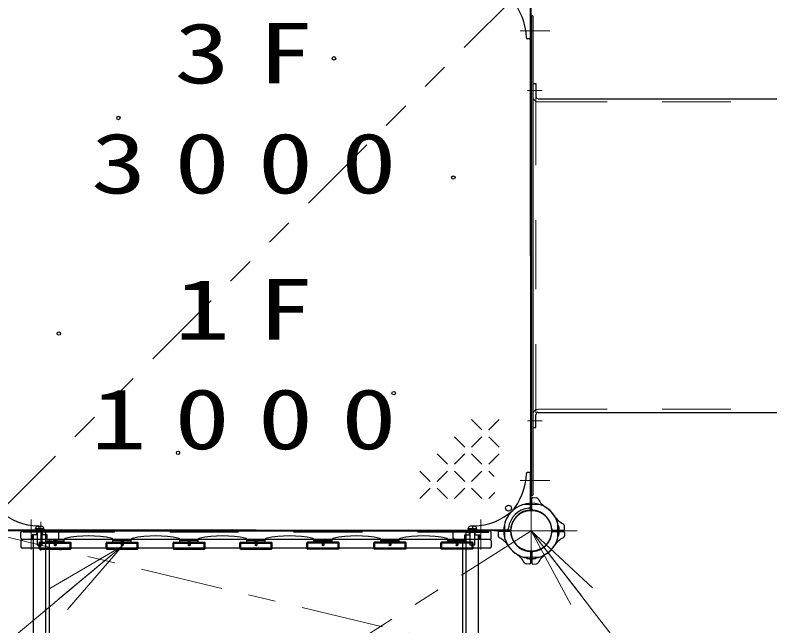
# Model space of a CAD drawing. Units: millimetres on the paper. Extents: x -385 to 0, y -594 to 267.
# Drawn here: x -236.21 to -208.78, y 119.88 to 142.07 of the extents above; entities that cross this region are included whole.
import ezdxf

# ---------------------------------------------------------------- set-up
doc = ezdxf.new("R2010")
doc.units = ezdxf.units.MM
for name, pattern in [('USER1', [4.5, 2.5, -2]), ('USER2', [6, 3, -1, 1, -1]), ('USER3', [8, 3, -1, 1, -1, 1, -1])]:
    doc.linetypes.add(name, pattern=pattern)
doc.layers.add('1_60', color=2, linetype='Continuous', lineweight=25)
doc.styles.add('ＭＳ ゴシック', font='')
doc.styles.get('ＭＳ ゴシック').set_extended_font_data('MS Gothic')

msp = doc.modelspace()

# ---------------------------------------------------------------- linework, layer by layer
at = {"layer": '1_60', "color": 7, "linetype": 'USER2', "lineweight": 13}
for p, q in [((-217.454, 141.671), (-217.454, 165)), ((-217.861, 141.502), (-216.775, 141.502)), ((-217.861, 125.169), (-216.775, 125.169)), ((-217.123, 124.294), (-217.786, 124.294)), ((-217.454, 124.085), (-217.454, 122.585)), ((-217.454, 122.585), (-217.454, 124.085)), ((-217.454, 124.085), (-217.454, 122.585)), ((-235.621, 123.742), (-235.621, 122.656)), ((-235.621, 123.742), (-235.621, 122.656)), ((-219.287, 123.742), (-219.287, 122.656)), ((-219.287, 123.742), (-219.287, 122.656)), ((-218.412, 123.004), (-218.412, 123.667)), ((-218.412, 123.004), (-218.412, 123.667)), ((-216.496, 123.004), (-216.496, 123.667)), ((-216.496, 123.004), (-216.496, 123.667)), ((-217.455, 123.335), (-277.078, 85.492)), ((-215.79, 123.335), (-239.119, 123.335)), ((-237.454, 123.335), (-98.665, 90.129)), ((-218.205, 123.335), (-216.704, 123.335)), ((-216.704, 123.335), (-218.204, 123.335)), ((-216.704, 123.335), (-218.204, 123.335)), ((-234.754, 123.03), (-234.754, 122.782)), ((-232.321, 123.03), (-232.321, 122.782)), ((-229.888, 123.03), (-229.888, 122.782)), ((-227.454, 123.03), (-227.454, 122.782)), ((-225.021, 123.03), (-225.021, 122.782)), ((-222.588, 123.03), (-222.588, 122.782)), ((-220.154, 123.03), (-220.154, 122.782)), ((-217.123, 122.377), (-217.786, 122.377))]:
    msp.add_line(p, q, dxfattribs=at)
at = {"layer": '1_60', "color": 190, "linetype": 'USER2', "lineweight": 13}
for p, q in [((-217.454, 123.335), (-217.454, 143.336)), ((-217.062, 139.336), (-217.586, 139.336)), ((-217.062, 127.336), (-217.586, 127.336)), ((-235.621, 123.717), (-235.621, 122.962)), ((-219.287, 123.717), (-219.287, 122.962)), ((-235.271, 122.609), (-235.271, 123.665))]:
    msp.add_line(p, q, dxfattribs=at)
at = {"layer": '1_60', "color": 131, "linetype": 'USER3', "lineweight": 13}
msp.add_line((-236.865, 123.924), (-218.043, 142.746), dxfattribs=at)
at = {"layer": '1_60'}
for p, q in [((-217.479, 142.555), (-217.479, 141.245)), ((-217.515, 141.212), (-217.602, 141.216)), ((-217.515, 125.46), (-217.602, 125.455)), ((-217.479, 124.117), (-217.479, 125.426)), ((-217.429, 124.117), (-217.429, 124.509)), ((-217.395, 124.543), (-217.274, 124.538)), ((-235.33, 123.396), (-235.335, 123.483)), ((-235.33, 123.396), (-235.335, 123.483)), ((-219.578, 123.396), (-219.574, 123.483)), ((-219.578, 123.396), (-219.574, 123.483)), ((-216.247, 123.395), (-216.251, 123.516)), ((-216.247, 123.395), (-216.251, 123.516)), ((-236.673, 123.36), (-235.364, 123.36)), ((-236.673, 123.36), (-235.364, 123.36)), ((-218.235, 123.36), (-219.545, 123.36)), ((-218.235, 123.36), (-219.545, 123.36)), ((-218.661, 123.276), (-218.657, 123.155)), ((-218.661, 123.276), (-218.657, 123.155)), ((-218.235, 123.31), (-218.628, 123.31)), ((-218.235, 123.31), (-218.628, 123.31)), ((-216.673, 123.36), (-216.28, 123.36)), ((-216.673, 123.36), (-216.28, 123.36)), ((-216.673, 123.31), (-216.28, 123.31)), ((-216.673, 123.31), (-216.28, 123.31)), ((-216.247, 123.276), (-216.252, 123.145)), ((-216.247, 123.276), (-216.252, 123.145)), ((-217.479, 122.554), (-217.479, 122.162)), ((-217.429, 122.554), (-217.429, 122.162)), ((-217.514, 122.128), (-217.635, 122.133)), ((-217.395, 122.128), (-217.264, 122.133))]:
    msp.add_line(p, q, dxfattribs=at)
at = {"layer": '1_60', "color": 131}
for p, q in [((-217.479, 133.335), (-217.479, 142.425)), ((-217.479, 133.335), (-217.479, 124.245)), ((-227.454, 123.36), (-236.544, 123.36)), ((-227.454, 123.36), (-218.364, 123.36)), ((-234.821, 122.98), (-234.688, 122.98)), ((-234.821, 122.98), (-234.821, 122.972)), ((-234.821, 122.972), (-234.688, 122.972)), ((-234.788, 122.972), (-234.788, 122.814)), ((-234.721, 122.972), (-234.721, 122.814)), ((-234.688, 122.98), (-234.688, 122.972)), ((-232.254, 122.98), (-232.388, 122.98)), ((-232.388, 122.98), (-232.388, 122.972)), ((-232.254, 122.972), (-232.388, 122.972)), ((-232.354, 122.972), (-232.354, 122.814)), ((-232.288, 122.972), (-232.288, 122.814)), ((-232.254, 122.98), (-232.254, 122.972)), ((-229.821, 122.98), (-229.954, 122.98)), ((-229.954, 122.98), (-229.954, 122.972)), ((-229.821, 122.972), (-229.954, 122.972)), ((-229.921, 122.972), (-229.921, 122.814)), ((-229.854, 122.972), (-229.854, 122.814)), ((-229.821, 122.98), (-229.821, 122.972)), ((-227.388, 122.98), (-227.521, 122.98)), ((-227.521, 122.98), (-227.521, 122.972)), ((-227.388, 122.972), (-227.521, 122.972)), ((-227.488, 122.972), (-227.488, 122.814)), ((-227.421, 122.972), (-227.421, 122.814)), ((-227.388, 122.98), (-227.388, 122.972)), ((-224.954, 122.98), (-225.088, 122.98)), ((-225.088, 122.98), (-225.088, 122.972)), ((-224.954, 122.972), (-225.088, 122.972)), ((-225.054, 122.972), (-225.054, 122.814)), ((-224.988, 122.972), (-224.988, 122.814)), ((-224.954, 122.98), (-224.954, 122.972)), ((-222.521, 122.98), (-222.654, 122.98)), ((-222.654, 122.98), (-222.654, 122.972)), ((-222.521, 122.972), (-222.654, 122.972)), ((-222.621, 122.972), (-222.621, 122.814)), ((-222.554, 122.972), (-222.554, 122.814)), ((-222.521, 122.98), (-222.521, 122.972)), ((-220.087, 122.98), (-220.221, 122.98)), ((-220.221, 122.98), (-220.221, 122.972)), ((-220.087, 122.972), (-220.221, 122.972)), ((-220.187, 122.972), (-220.187, 122.814)), ((-220.121, 122.972), (-220.121, 122.814)), ((-220.087, 122.98), (-220.087, 122.972)), ((-234.779, 122.805), (-234.788, 122.814)), ((-234.779, 122.805), (-234.729, 122.805)), ((-234.729, 122.805), (-234.721, 122.814)), ((-232.346, 122.805), (-232.354, 122.814)), ((-232.296, 122.805), (-232.346, 122.805)), ((-232.296, 122.805), (-232.288, 122.814)), ((-229.913, 122.805), (-229.921, 122.814)), ((-229.863, 122.805), (-229.913, 122.805)), ((-229.863, 122.805), (-229.854, 122.814)), ((-227.479, 122.805), (-227.488, 122.814)), ((-227.429, 122.805), (-227.479, 122.805)), ((-227.429, 122.805), (-227.421, 122.814)), ((-225.046, 122.805), (-225.054, 122.814)), ((-224.996, 122.805), (-225.046, 122.805)), ((-224.996, 122.805), (-224.988, 122.814)), ((-222.613, 122.805), (-222.621, 122.814)), ((-222.563, 122.805), (-222.613, 122.805)), ((-222.563, 122.805), (-222.554, 122.814)), ((-220.179, 122.805), (-220.187, 122.814)), ((-220.129, 122.805), (-220.179, 122.805)), ((-220.129, 122.805), (-220.121, 122.814))]:
    msp.add_line(p, q, dxfattribs=at)
at = {"layer": '1_60', "color": 190}
for p, q in [((-217.454, 142.044), (-217.454, 124.627)), ((-217.401, 142.044), (-217.454, 142.044)), ((-217.401, 142.044), (-217.401, 124.627)), ((-217.401, 139.586), (-217.401, 127.086)), ((-217.401, 139.586), (-217.284, 139.586)), ((-217.284, 139.586), (-217.284, 139.119)), ((-217.201, 139.036), (-206.768, 139.036)), ((-217.284, 127.086), (-217.284, 127.552)), ((-217.201, 127.636), (-206.768, 127.636)), ((-217.401, 127.086), (-217.284, 127.086)), ((-217.454, 124.627), (-217.401, 124.627)), ((-235.996, 123.069), (-235.996, 123.285)), ((-218.962, 123.335), (-235.946, 123.335)), ((-235.913, 123.335), (-218.996, 123.335)), ((-235.913, 123.282), (-235.913, 123.335)), ((-235.088, 123.282), (-235.913, 123.282)), ((-235.398, 123.185), (-235.589, 123.185)), ((-235.589, 123.019), (-235.589, 123.185)), ((-235.398, 123.185), (-235.541, 123.185)), ((-235.541, 80.869), (-235.541, 123.185)), ((-235.414, 123.185), (-235.414, 123.335)), ((-235.039, 123.185), (-235.231, 123.185)), ((-235.088, 123.185), (-235.231, 123.185)), ((-235.214, 123.185), (-235.214, 123.335)), ((-235.088, 122.919), (-235.088, 123.335)), ((-235.088, 80.869), (-235.088, 123.185)), ((-235.039, 123.019), (-235.039, 123.185)), ((-234.621, 123.069), (-234.621, 123.285)), ((-220.287, 123.069), (-220.287, 123.285)), ((-219.869, 123.019), (-219.869, 123.185)), ((-219.869, 123.185), (-219.677, 123.185)), ((-219.821, 122.919), (-219.821, 123.335)), ((-219.821, 123.282), (-218.996, 123.282)), ((-219.821, 80.869), (-219.821, 123.185)), ((-219.821, 123.185), (-219.677, 123.185)), ((-219.694, 123.185), (-219.694, 123.335)), ((-219.511, 123.185), (-219.319, 123.185)), ((-219.511, 123.185), (-219.367, 123.185)), ((-219.494, 123.185), (-219.494, 123.335)), ((-219.367, 80.869), (-219.367, 123.185)), ((-219.319, 123.019), (-219.319, 123.185)), ((-218.996, 123.282), (-218.996, 123.335)), ((-218.912, 123.069), (-218.912, 123.285)), ((-235.996, 122.969), (-235.996, 122.752)), ((-218.962, 123.019), (-235.946, 123.019)), ((-235.088, 122.972), (-234.421, 122.972)), ((-234.964, 81.535), (-234.964, 123.019)), ((-234.421, 122.919), (-234.421, 123.028)), ((-232.654, 122.919), (-232.654, 123.028)), ((-231.988, 122.972), (-232.654, 122.972)), ((-231.988, 122.919), (-231.988, 123.028)), ((-230.221, 122.919), (-230.221, 123.028)), ((-229.554, 122.972), (-230.221, 122.972)), ((-229.554, 122.919), (-229.554, 123.028)), ((-227.788, 122.919), (-227.788, 123.028)), ((-227.121, 122.972), (-227.788, 122.972)), ((-227.121, 122.919), (-227.121, 123.028)), ((-225.354, 122.919), (-225.354, 123.028)), ((-224.688, 122.972), (-225.354, 122.972)), ((-224.688, 122.919), (-224.688, 123.028)), ((-222.921, 122.919), (-222.921, 123.028)), ((-222.254, 122.972), (-222.921, 122.972)), ((-222.254, 122.919), (-222.254, 123.028)), ((-220.487, 122.919), (-220.487, 123.028)), ((-219.821, 122.972), (-220.487, 122.972)), ((-219.944, 81.535), (-219.944, 123.019)), ((-218.912, 122.969), (-218.912, 122.752)), ((-218.962, 122.702), (-235.946, 122.702))]:
    msp.add_line(p, q, dxfattribs=at)
at = {"layer": '1_60', "color": 190, "linetype": 'USER1', "lineweight": 13}
for p, q in [((-217.284, 139.119), (-217.284, 127.552)), ((-217.201, 138.919), (-206.768, 138.919)), ((-217.201, 127.752), (-206.768, 127.752)), ((-235.088, 123.282), (-219.821, 123.282))]:
    msp.add_line(p, q, dxfattribs=at)
at = {"layer": '1_60', "color": 131, "lineweight": 13}
for p, q in [((-219.623, 127.379), (-219.248, 127.004)), ((-218.623, 127.379), (-218.998, 127.004)), ((-220.248, 126.754), (-219.873, 126.379)), ((-219.248, 126.754), (-219.623, 126.379)), ((-218.998, 126.754), (-218.623, 126.379)), ((-220.873, 126.129), (-220.498, 125.754)), ((-219.873, 126.129), (-220.248, 125.754)), ((-219.623, 126.129), (-219.248, 125.754)), ((-218.623, 126.129), (-218.998, 125.754)), ((-221.498, 125.504), (-221.123, 125.129)), ((-220.498, 125.504), (-220.873, 125.129)), ((-220.248, 125.504), (-219.873, 125.129)), ((-219.248, 125.504), (-219.623, 125.129)), ((-218.998, 125.504), (-218.798, 125.304)), ((-221.123, 124.879), (-221.498, 124.504)), ((-220.873, 124.879), (-220.498, 124.504)), ((-219.873, 124.879), (-220.248, 124.504)), ((-219.623, 124.879), (-219.248, 124.504)), ((-218.775, 124.726), (-218.998, 124.504))]:
    msp.add_line(p, q, dxfattribs=at)
at = {"layer": '1_60', "color": 7}
for p, q in [((-235.464, 123.402), (-235.464, 123.419)), ((-235.381, 123.502), (-235.248, 123.502)), ((-235.164, 123.402), (-235.164, 123.419)), ((-219.744, 123.402), (-219.744, 123.419)), ((-219.527, 123.502), (-219.661, 123.502)), ((-219.444, 123.402), (-219.444, 123.419)), ((-216.468, 123.502), (-216.466, 123.502)), ((-235.489, 123.36), (-235.139, 123.36)), ((-235.489, 123.335), (-235.489, 123.36)), ((-235.489, 123.335), (-235.139, 123.335)), ((-235.468, 123.402), (-235.468, 123.36)), ((-235.161, 123.402), (-235.468, 123.402)), ((-235.161, 123.36), (-235.468, 123.36)), ((-235.464, 123.402), (-235.164, 123.402)), ((-235.398, 122.819), (-235.398, 123.402)), ((-235.326, 123.402), (-235.314, 123.36)), ((-235.314, 123.402), (-235.303, 123.36)), ((-235.231, 122.819), (-235.231, 123.402)), ((-235.161, 123.402), (-235.161, 123.36)), ((-235.139, 123.36), (-235.139, 123.335)), ((-219.419, 123.36), (-219.769, 123.36)), ((-219.769, 123.36), (-219.769, 123.335)), ((-219.419, 123.335), (-219.769, 123.335)), ((-219.747, 123.402), (-219.747, 123.36)), ((-219.747, 123.402), (-219.441, 123.402)), ((-219.747, 123.36), (-219.441, 123.36)), ((-219.444, 123.402), (-219.744, 123.402)), ((-219.677, 122.819), (-219.677, 123.402)), ((-219.594, 123.402), (-219.605, 123.36)), ((-219.583, 123.402), (-219.594, 123.36)), ((-219.511, 122.819), (-219.511, 123.402)), ((-219.441, 123.402), (-219.441, 123.36)), ((-219.419, 123.335), (-219.419, 123.36)), ((-216.468, 123.169), (-216.466, 123.169)), ((-235.398, 122.819), (-235.231, 122.819)), ((-219.511, 122.819), (-219.677, 122.819)), ((-217.621, 122.349), (-217.621, 122.347)), ((-217.621, 122.349), (-217.621, 122.347)), ((-217.287, 122.349), (-217.287, 122.347)), ((-217.287, 122.349), (-217.287, 122.347))]:
    msp.add_line(p, q, dxfattribs=at)
at = {"layer": '1_60', "color": 7, "lineweight": 13}
for p, q in [((-216.016, 120.656), (-217.454, 123.335)), ((-217.454, 123.335), (-215.225, 121.267)), ((-217.454, 123.335), (-215.621, 120.961)), ((-217.454, 123.335), (-209.224, 112.681)), ((-232.321, 122.782), (-250.343, 107.72)), ((-234.944, 121.242), (-232.321, 122.782)), ((-232.321, 122.782), (-234.623, 120.858)), ((-232.321, 122.782), (-234.302, 120.474))]:
    msp.add_line(p, q, dxfattribs=at)
at = {"layer": '1_60', "color": 40}
for p, q in [((-235.338, 122.694), (-235.338, 122.894)), ((-235.313, 122.919), (-234.196, 122.919)), ((-235.303, 122.704), (-235.303, 122.884)), ((-235.303, 122.884), (-234.206, 122.884)), ((-234.206, 122.704), (-234.206, 122.884)), ((-234.171, 122.694), (-234.171, 122.894)), ((-232.904, 122.694), (-232.904, 122.894)), ((-232.879, 122.919), (-231.763, 122.919)), ((-232.869, 122.704), (-232.869, 122.884)), ((-232.869, 122.884), (-231.773, 122.884)), ((-231.773, 122.704), (-231.773, 122.884)), ((-231.738, 122.694), (-231.738, 122.894)), ((-230.471, 122.694), (-230.471, 122.894)), ((-230.446, 122.919), (-229.329, 122.919)), ((-230.436, 122.704), (-230.436, 122.884)), ((-230.436, 122.884), (-229.339, 122.884)), ((-229.339, 122.704), (-229.339, 122.884)), ((-229.304, 122.694), (-229.304, 122.894)), ((-228.038, 122.694), (-228.038, 122.894)), ((-228.013, 122.919), (-226.896, 122.919)), ((-228.003, 122.704), (-228.003, 122.884)), ((-228.003, 122.884), (-226.906, 122.884)), ((-226.906, 122.704), (-226.906, 122.884)), ((-226.871, 122.694), (-226.871, 122.894)), ((-225.604, 122.694), (-225.604, 122.894)), ((-224.463, 122.919), (-225.579, 122.919)), ((-224.473, 122.884), (-225.569, 122.884)), ((-225.569, 122.704), (-225.569, 122.884)), ((-224.473, 122.704), (-224.473, 122.884)), ((-224.438, 122.694), (-224.438, 122.894)), ((-223.171, 122.694), (-223.171, 122.894)), ((-222.029, 122.919), (-223.146, 122.919)), ((-222.039, 122.884), (-223.136, 122.884)), ((-223.136, 122.704), (-223.136, 122.884)), ((-222.039, 122.704), (-222.039, 122.884)), ((-222.004, 122.694), (-222.004, 122.894)), ((-220.737, 122.694), (-220.737, 122.894)), ((-219.596, 122.919), (-220.712, 122.919)), ((-219.606, 122.884), (-220.702, 122.884)), ((-220.702, 122.704), (-220.702, 122.884)), ((-219.606, 122.704), (-219.606, 122.884)), ((-219.571, 122.694), (-219.571, 122.894)), ((-235.313, 122.669), (-234.196, 122.669)), ((-235.303, 122.704), (-234.206, 122.704)), ((-232.879, 122.669), (-231.763, 122.669)), ((-232.869, 122.704), (-231.773, 122.704)), ((-230.446, 122.669), (-229.329, 122.669)), ((-230.436, 122.704), (-229.339, 122.704)), ((-228.013, 122.669), (-226.896, 122.669)), ((-228.003, 122.704), (-226.906, 122.704)), ((-224.463, 122.669), (-225.579, 122.669)), ((-224.473, 122.704), (-225.569, 122.704)), ((-222.029, 122.669), (-223.146, 122.669)), ((-222.039, 122.704), (-223.136, 122.704)), ((-219.596, 122.669), (-220.712, 122.669)), ((-219.606, 122.704), (-220.702, 122.704))]:
    msp.add_line(p, q, dxfattribs=at)
at = {"layer": '1_60', "color": 131}
for centre, radius in [((-224.621, 140.502), 0.0625), ((-232.454, 138.335), 0.0625), ((-234.621, 130.502), 0.0625), ((-222.454, 128.335), 0.0625), ((-230.288, 126.168), 0.0625), ((-218.279, 124.16), 0.108)]:
    msp.add_circle(centre, radius, dxfattribs=at)
at = {"layer": '1_60', "color": 7}
for centre, radius in [((-220.287, 136.169), 0.0625), ((-218.279, 124.16), 0.108), ((-217.454, 123.335), 0.743)]:
    msp.add_circle(centre, radius, dxfattribs=at)
at = {"layer": '1_60', "color": 190}
msp.add_circle((-217.454, 123.335), 0.743, dxfattribs=at)
at = {"layer": '1_60'}
for centre, radius, start, end in [((-219.8, 141.208), 2.167, 1.0841, 42.2172), ((-217.6, 141.25), 0.0333, 181.0841, 267), ((-217.513, 141.245), 0.0333, 267, 0), ((-219.8, 125.463), 2.167, 317.7828, 358.9158), ((-217.6, 125.422), 0.0333, 93, 178.9159), ((-217.513, 125.426), 0.0333, 0, 93), ((-217.396, 124.509), 0.0333, 88, 180), ((-217.277, 124.455), 0.0833, 27.4588, 88), ((-217.454, 123.335), 1, 90, 132.2172), ((-217.454, 123.335), 1, 90, 132.2172), ((-217.454, 123.335), 1, 32.7272, 90), ((-217.454, 123.335), 1, 32.7272, 90), ((-216.463, 124.878), 0.833, 207.4588, 237.2728), ((-235.327, 125.681), 2.167, 227.7828, 268.9158), ((-235.327, 125.681), 2.167, 227.7828, 268.9158), ((-219.582, 125.681), 2.167, 271.0842, 312.2172), ((-219.582, 125.681), 2.167, 271.0842, 312.2172), ((-217.454, 123.335), 1, 137.7828, 180), ((-217.454, 123.335), 0.75, 94.2707, 180), ((-217.454, 123.335), 0.75, 90, 175.7293), ((-217.454, 123.335), 0.75, 90, 175.7293), ((-217.513, 124.117), 0.0333, 274.2707, 0), ((-217.454, 123.335), 0.75, 4.2707, 90), ((-217.454, 123.335), 0.75, 4.2707, 90), ((-217.396, 124.117), 0.0333, 180, 265.7293), ((-217.454, 123.335), 0.75, 0, 85.7293), ((-217.454, 123.335), 1, 0, 57.2728), ((-215.912, 124.327), 0.833, 212.7272, 242.5412), ((-215.912, 124.327), 0.833, 212.7272, 242.5412), ((-235.368, 123.481), 0.0333, 3, 88.9159), ((-235.368, 123.481), 0.0333, 3, 88.9159), ((-219.54, 123.481), 0.0333, 91.0841, 177), ((-219.54, 123.481), 0.0333, 91.0841, 177), ((-216.334, 123.513), 0.0833, 2, 62.5412), ((-216.334, 123.513), 0.0833, 2, 62.5412), ((-216.334, 123.513), 0.0833, 2, 62.5412), ((-216.334, 123.513), 0.0833, 2, 62.5412), ((-235.364, 123.394), 0.0333, 270, 3), ((-235.364, 123.394), 0.0333, 270, 3), ((-219.545, 123.394), 0.0333, 177, 270), ((-219.545, 123.394), 0.0333, 177, 270), ((-218.628, 123.277), 0.0333, 90, 182), ((-218.628, 123.277), 0.0333, 90, 182), ((-218.574, 123.158), 0.0833, 182, 242.5412), ((-218.574, 123.158), 0.0833, 182, 242.5412), ((-217.454, 123.335), 1, 180, 237.2728), ((-218.235, 123.394), 0.0333, 270, 355.7293), ((-218.235, 123.394), 0.0333, 270, 355.7293), ((-218.235, 123.277), 0.0333, 4.2707, 90), ((-218.235, 123.277), 0.0333, 4.2707, 90), ((-217.454, 123.335), 0.75, 180, 265.7293), ((-217.454, 123.335), 0.75, 184.2707, 270), ((-217.454, 123.335), 0.75, 184.2707, 270), ((-217.454, 123.335), 0.75, 270, 355.7293), ((-217.454, 123.335), 0.75, 270, 355.7293), ((-217.454, 123.335), 0.75, 274.2707, 0), ((-217.454, 123.335), 1, 302.7272, 0), ((-216.673, 123.394), 0.0333, 184.2707, 270), ((-216.673, 123.394), 0.0333, 184.2707, 270), ((-216.673, 123.277), 0.0333, 90, 175.7293), ((-216.673, 123.277), 0.0333, 90, 175.7293), ((-216.334, 123.158), 0.0833, 297.4588, 358), ((-216.334, 123.158), 0.0833, 297.4588, 358), ((-216.28, 123.394), 0.0333, 270, 2), ((-216.28, 123.394), 0.0333, 270, 2), ((-216.28, 123.277), 0.0333, 358, 90), ((-216.28, 123.277), 0.0333, 358, 90), ((-218.996, 122.344), 0.833, 32.7272, 62.5412), ((-218.996, 122.344), 0.833, 32.7272, 62.5412), ((-215.912, 122.344), 0.833, 117.4588, 147.2728), ((-215.912, 122.344), 0.833, 117.4588, 147.2728), ((-217.454, 123.335), 1, 212.7272, 270), ((-217.454, 123.335), 1, 212.7272, 270), ((-217.513, 122.554), 0.0333, 0, 85.7293), ((-217.454, 123.335), 1, 270, 327.2728), ((-217.454, 123.335), 1, 270, 327.2728), ((-217.396, 122.554), 0.0333, 94.2707, 180), ((-218.446, 121.793), 0.833, 27.4588, 57.2728), ((-216.463, 121.793), 0.833, 122.7272, 152.5412), ((-217.632, 122.216), 0.0833, 207.4588, 268), ((-217.632, 122.216), 0.0833, 207.4588, 268), ((-217.513, 122.162), 0.0333, 268, 0), ((-217.396, 122.162), 0.0333, 180, 272), ((-217.277, 122.216), 0.0833, 272, 332.5412)]:
    msp.add_arc(centre, radius, start, end, dxfattribs=at)
at = {"layer": '1_60', "color": 190, "linetype": 'USER1', "lineweight": 13}
for centre, start, end in [((-217.201, 139.119), 180, 270), ((-217.201, 127.552), 90, 180)]:
    msp.add_arc(centre, 0.2, start, end, dxfattribs=at)
at = {"layer": '1_60', "color": 190}
for centre, radius, start, end in [((-217.201, 139.119), 0.0833, 180, 270), ((-217.201, 127.552), 0.0833, 90, 180), ((-235.946, 123.285), 0.05, 90, 180), ((-234.671, 123.285), 0.05, 0, 90), ((-233.538, 118.922), 4.227, 78.3051, 101.6949), ((-231.104, 118.922), 4.227, 78.3051, 101.6949), ((-228.671, 118.922), 4.227, 78.3051, 101.6949), ((-226.238, 118.922), 4.227, 78.3051, 101.6949), ((-223.804, 118.922), 4.227, 78.3051, 101.6949), ((-221.371, 118.922), 4.227, 78.3051, 101.6949), ((-220.237, 123.285), 0.05, 90, 180), ((-218.962, 123.285), 0.05, 0, 90), ((-235.946, 123.069), 0.05, 180, 270), ((-235.946, 122.969), 0.05, 90, 180), ((-234.671, 123.069), 0.05, 270, 0), ((-234.388, 123.028), 0.0333, 101.6949, 180), ((-232.688, 123.028), 0.0333, 0, 78.3051), ((-231.954, 123.028), 0.0333, 101.6949, 180), ((-230.254, 123.028), 0.0333, 0, 78.3051), ((-229.521, 123.028), 0.0333, 101.6949, 180), ((-227.821, 123.028), 0.0333, 0, 78.3051), ((-227.088, 123.028), 0.0333, 101.6949, 180), ((-225.388, 123.028), 0.0333, 0, 78.3051), ((-224.654, 123.028), 0.0333, 101.6949, 180), ((-222.954, 123.028), 0.0333, 0, 78.3051), ((-222.221, 123.028), 0.0333, 101.6949, 180), ((-220.521, 123.028), 0.0333, 0, 78.3051), ((-220.237, 123.069), 0.05, 180, 270), ((-218.962, 123.069), 0.05, 270, 0), ((-218.962, 122.969), 0.05, 0, 90), ((-235.946, 122.752), 0.05, 180, 270), ((-218.962, 122.752), 0.05, 270, 0)]:
    msp.add_arc(centre, radius, start, end, dxfattribs=at)
at = {"layer": '1_60', "color": 131}
for centre, radius, start, end in [((-217.562, 124.245), 0.0833, 276.7872, 0), ((-217.454, 123.335), 0.833, 96.7872, 173.2128), ((-218.364, 123.443), 0.0833, 270, 353.2128), ((-234.754, 122.905), 0.101, 48.5083, 131.4917), ((-232.321, 122.905), 0.101, 48.5083, 131.4917), ((-229.888, 122.905), 0.101, 48.5083, 131.4917), ((-227.454, 122.905), 0.101, 48.5083, 131.4917), ((-225.021, 122.905), 0.101, 48.5083, 131.4917), ((-222.588, 122.905), 0.101, 48.5083, 131.4917), ((-220.154, 122.905), 0.101, 48.5083, 131.4917)]:
    msp.add_arc(centre, radius, start, end, dxfattribs=at)
at = {"layer": '1_60', "color": 7}
for centre, radius, start, end in [((-235.381, 123.419), 0.0833, 90, 180), ((-235.248, 123.419), 0.0833, 0, 90), ((-219.661, 123.419), 0.0833, 90, 180), ((-219.527, 123.419), 0.0833, 0, 90), ((-216.466, 123.485), 0.0167, 8.6269, 90), ((-217.454, 123.335), 1.017, 0, 8.6269), ((-216.466, 123.185), 0.0167, 270, 351.3731), ((-217.454, 123.335), 1.017, 351.3731, 0), ((-217.604, 122.347), 0.0167, 180, 261.3731), ((-217.604, 122.347), 0.0167, 180, 261.3731), ((-217.454, 123.335), 1.017, 261.3731, 270), ((-217.454, 123.335), 1.017, 261.3731, 270), ((-217.454, 123.335), 1.017, 270, 278.6269), ((-217.454, 123.335), 1.017, 270, 278.6269), ((-217.304, 122.347), 0.0167, 278.6269, 0), ((-217.304, 122.347), 0.0167, 278.6269, 0)]:
    msp.add_arc(centre, radius, start, end, dxfattribs=at)
at = {"layer": '1_60', "color": 40}
for centre, start, end in [((-235.313, 122.894), 90, 180), ((-234.196, 122.894), 0, 90), ((-232.879, 122.894), 90, 180), ((-231.763, 122.894), 0, 90), ((-230.446, 122.894), 90, 180), ((-229.329, 122.894), 0, 90), ((-228.013, 122.894), 90, 180), ((-226.896, 122.894), 0, 90), ((-225.579, 122.894), 90, 180), ((-224.463, 122.894), 0, 90), ((-223.146, 122.894), 90, 180), ((-222.029, 122.894), 0, 90), ((-220.712, 122.894), 90, 180), ((-219.596, 122.894), 0, 90), ((-235.313, 122.694), 180, 270), ((-234.196, 122.694), 270, 0), ((-232.879, 122.694), 180, 270), ((-231.763, 122.694), 270, 0), ((-230.446, 122.694), 180, 270), ((-229.329, 122.694), 270, 0), ((-228.013, 122.694), 180, 270), ((-226.896, 122.694), 270, 0), ((-225.579, 122.694), 180, 270), ((-224.463, 122.694), 270, 0), ((-223.146, 122.694), 180, 270), ((-222.029, 122.694), 270, 0), ((-220.712, 122.694), 180, 270), ((-219.596, 122.694), 270, 0)]:
    msp.add_arc(centre, 0.025, start, end, dxfattribs=at)

# ---------------------------------------------------------------- texts
at = {"layer": '1_60', "color": 7, "char_height": 2.199, "attachment_point": 4, "style": 'ＭＳ ゴシック'}
for s, insert in [('\\T1.5;\\W1.35;\\~3F', (-233.454, 140.675)), ('\\T1.5;\\W1.35;3000', (-233.454, 136.675)), ('\\T1.5;\\W1.35;\\~1F', (-233.454, 131.381)), ('\\T1.5;\\W1.35;1000', (-233.454, 127.381))]:
    msp.add_mtext(s, dxfattribs=dict(at, insert=insert))

doc.saveas('drawing.dxf')
